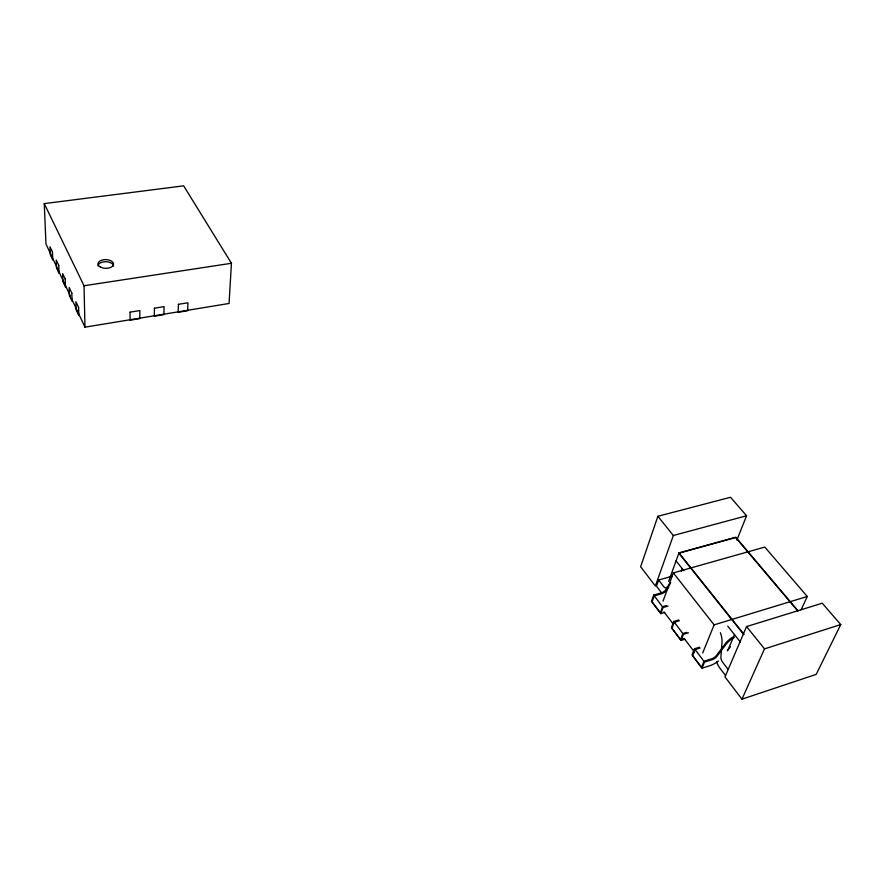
<?xml version="1.0" encoding="UTF-8"?>
<svg xmlns="http://www.w3.org/2000/svg" width="885" height="885" viewBox="0 0 885 885"><rect width="100%" height="100%" fill="white"/><g stroke="black" fill="none" stroke-linecap="round" stroke-linejoin="round"><path stroke-width="1.33" d="M70.413 296.154L45.976 244.061L44.25 203.616L183.66 185.839L231.439 263.276L229.06 303.478L84.96 327.173L71.574 298.643M721.297 651.382L720.866 657.112A5.144 2.777 69.4 0 0 722.381 661.892L728.189 669.469M721.507 648.827L722.06 641.348A14.802 8.02 70.1 0 0 720.379 632.698M657.887 516.276L640.629 566.754L655.365 586.003L673.341 535.502L746.553 515.767L730.545 497.27L657.887 516.276L673.341 535.502M671.848 576.279L658.628 580.029L656.449 586.135L661.394 592.585A14.016 7.412 72.2 0 0 662.168 593.525A4.801 2.389 -36.4 0 0 666.073 590.782L668.839 586.899M670.719 582.739L665.575 590.007A4.801 2.389 -36.4 0 1 661.759 592.751L653.716 595.085L651.537 601.203L660.321 612.84L662.566 606.723L666.294 605.628M668.629 581.379L678.961 552.904L735.767 537.228L797.938 610.739M663.053 601.125L673.352 572.894L764.784 547.074L807.264 596.49L801.08 609.898M662.257 593.525L654.214 595.87L652.024 601.988L660.818 613.637L663.064 607.519L668.042 606.059M681.361 571.29L682.302 568.745M678.762 619.965L673.762 621.469L671.45 627.576L680.543 639.623L684.404 638.439M680.543 639.623L682.91 633.505L686.683 632.366M679.282 620.772L674.27 622.266L671.958 628.383L681.063 640.441L683.43 634.324L688.464 632.797M736.873 540.082L746.553 515.767M699.559 647.2L694.504 648.771L692.07 654.878L701.484 667.345L703.984 661.25L712.226 658.617A5.011 2.279 -36.1 0 0 716.208 655.774L725.888 642.964A14.569 6.571 -36.6 0 1 732.537 637.189M702.668 653.042L714.106 624.865L807.264 596.49M700.101 648.03L695.035 649.601L692.601 655.708L702.026 668.197L704.526 662.091L712.768 659.469A5.011 2.268 -36.1 0 0 716.761 656.615L726.441 643.815A14.569 6.571 -36.6 0 1 734.362 637.255M728.056 649.878L734.495 634.633M746.564 626.58L724.97 676.948L741.973 699.161L816.202 674.381L840.75 624.578L822.253 603.205L746.564 626.58L764.496 648.871L741.973 699.161M727.293 650.862L730.413 646.714M669.702 584.653L666.615 587.651A4.834 2.555 72.2 0 1 663.872 586.788L658.628 580.029M702.026 668.197L709.814 665.708A14.547 6.593 -36.1 0 0 718.432 660.995M764.496 648.871L840.75 624.578M681.063 640.441L684.924 639.258M660.818 613.637L664.635 612.508M44.25 203.616L84.031 285.755L231.439 263.276M797.872 611.081L735.689 537.527L678.872 553.213L743.787 634.567M678.961 552.904L743.876 634.213M676.074 560.88L683.873 570.736M727.736 626.104L740.48 642.189M673.352 572.894L714.106 624.865M725.578 675.554L720.091 668.385A14.923 8.076 69.4 0 1 716.573 661.958M653.716 595.085L663.064 607.519M673.762 621.469L683.43 634.324M694.504 648.771L704.526 662.091M663.993 611.867L673.009 623.759M684.492 638.904L694.327 651.88M84.031 285.755L84.96 327.173M98.014 266.02A7.777 4.37 1.2 0 1 105.625 261.695A7.777 4.37 1.2 0 1 113.545 266.075M130.084 312.151L130.051 320.215L139.786 318.611L139.863 310.569L130.084 312.151M154.421 308.201L154.289 316.222L163.891 314.64L164.068 306.641L154.421 308.201M178.427 304.307L178.184 312.294L187.653 310.735L187.941 302.77L178.427 304.307M52.458 252.004L49.969 246.727L50.29 254.703L52.768 259.991L52.458 252.004M58.775 265.411L56.231 260.013L56.529 268.011L59.063 273.421L58.775 265.411M65.236 279.118L62.625 273.598L62.901 281.629L65.501 287.16L65.236 279.118M71.84 293.145L69.185 287.492L69.428 295.557L72.083 301.221L71.84 293.145M78.61 307.504L75.889 301.719L76.11 309.816L78.82 315.602L78.61 307.504M100.392 267.049A7.777 4.37 1.3 0 0 113.324 265.113A7.777 4.37 1.3 0 0 103.567 259.748A7.777 4.37 1.3 0 0 100.392 267.049"/></g></svg>
